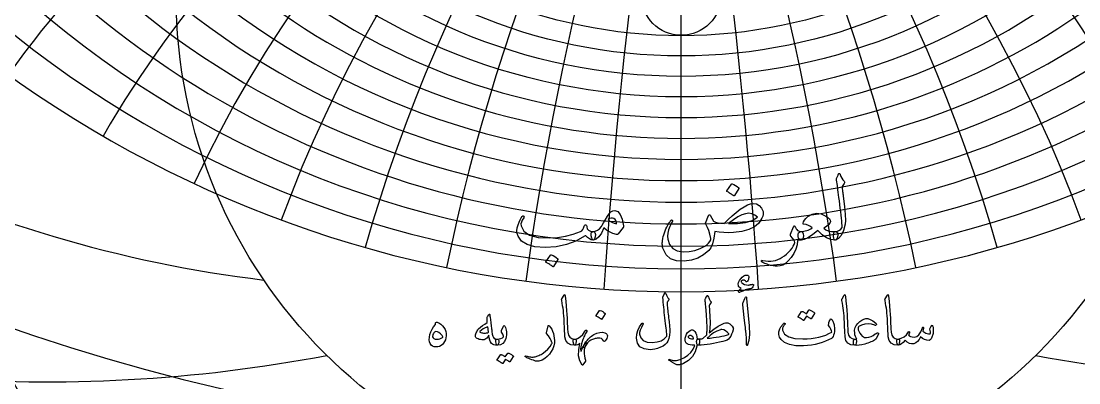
# Model space of a CAD drawing. Header units: millimetres. Extents: x -80 to 80, y -80 to 82.
# Drawn here: x -44.3 to 26.7, y -26 to -1.7 of the extents above; entities that cross this region are included whole.
import ezdxf

# ---------------------------------------------------------------- set-up
doc = ezdxf.new("R2010")
doc.units = ezdxf.units.MM
for name, color, linetype in [('CUT_INNER', 6, 'Continuous'), ('CUT_OUTER', 1, 'Continuous'), ('ENGRAVE', 7, 'Continuous'), ('ENGRAVE_FINE', 8, 'Continuous'), ('TEXT', 5, 'Continuous')]:
    doc.layers.add(name, color=color, linetype=linetype)

msp = doc.modelspace()

# ---------------------------------------------------------------- linework, layer by layer
at = {"layer": 'CUT_INNER'}
msp.add_circle((0, 0), 2.69, dxfattribs=at)
at = {"layer": 'CUT_OUTER'}
msp.add_arc((-0.0002, -0.0002), 80.3699, 149.413866, 87.803582, dxfattribs=at)
at = {"layer": 'ENGRAVE'}
msp.add_lwpolyline([(0, -79.2), (0, 79.2)], dxfattribs=at)
for centre, radius in [((0, 0), 79.2), ((0, 32.9537), 38.4027), ((0, 0), 51.8435), ((0, 0), 33.9362)]:
    msp.add_circle(centre, radius, dxfattribs=at)
for centre, radius, start, end in [((0, 41.5186), 53.9652, 158.578774, 21.421226), ((0, 57.578), 77.4789, 199.959035, 340.040965), ((-17.7334, 66.1818), 85.9201, 224.535726, 263.111304), ((-42.5308, 73.6655), 99.6154, 249.96829, 280.828753), ((42.5308, 73.6655), 99.6154, 259.171247, 290.03171)]:
    msp.add_arc(centre, radius, start, end, dxfattribs=at)
at = {"layer": 'ENGRAVE_FINE'}
for centre, radius in [((0, 34.3037), 41.129), ((0, 31.7418), 35.822), ((0, 30.6522), 33.3692)]:
    msp.add_circle(centre, radius, dxfattribs=at)
for centre, radius, start, end in [((0, 35.8104), 44.0216, 104.505507, 75.494493), ((-395.6416, -46.6801), 401.745, 3.846969, 18.080135), ((-395.6416, -46.6801), 401.745, 3.846969, 18.080135), ((395.6416, -46.6801), 401.745, 161.919865, 176.153031), ((395.6416, -46.6801), 401.745, 161.919865, 176.153031), ((-191.6703, -46.6801), 203.9713, 7.744385, 36.376389), ((-191.6703, -46.6801), 203.9713, 7.744385, 36.376389), ((191.6703, -46.6801), 203.9713, 143.623611, 172.255615), ((191.6703, -46.6801), 203.9713, 143.623611, 172.255615), ((0, 37.4961), 47.1047, 131.44749, 48.55251), ((-120.8318, -46.6801), 139.5246, 11.745134, 55.103196), ((-120.8318, -46.6801), 139.5246, 11.745134, 55.103196), ((120.8318, -46.6801), 139.5246, 124.896804, 168.254866), ((120.8318, -46.6801), 139.5246, 124.896804, 168.254866), ((0, 39.3879), 50.4076, 146.69677, 33.30323), ((-83.1395, -46.6801), 108.5308, 15.907198, 74.457561), ((-83.1395, -46.6801), 108.5308, 15.907198, 74.457561), ((83.1395, -46.6801), 108.5308, 105.542439, 164.092802), ((83.1395, -46.6801), 108.5308, 105.542439, 164.092802), ((0, 43.9286), 57.82, 168.649585, 11.350415), ((0, 46.6677), 62.0244, 177.547342, 2.452658), ((-58.5375, -46.6801), 91.0682, 20.296793, 94.565762), ((-58.5375, -46.6801), 91.0682, 20.296793, 94.565762), ((58.5375, -46.6801), 91.0682, 85.434238, 159.703207), ((58.5375, -46.6801), 91.0682, 85.434238, 159.703207), ((0, 49.7987), 66.6437, 185.608142, 354.391858), ((0, 53.4012), 71.76, 193.034463, 346.965537), ((-40.2773, -46.6801), 80.5545, 24.992282, 112.762358), ((-40.2773, -46.6801), 80.5545, 24.992282, 112.762358), ((40.2773, -46.6801), 80.5545, 67.237642, 155.007718), ((40.2773, -46.6801), 80.5545, 67.237642, 155.007718), ((-25.3914, -46.6801), 74.2395, 30.089288, 122.535602), ((-25.3914, -46.6801), 74.2395, 30.089288, 122.535602), ((25.3914, -46.6801), 74.2395, 57.464398, 149.910712), ((25.3914, -46.6801), 74.2395, 57.464398, 149.910712), ((-12.301, -46.6801), 70.8385, 35.707517, 130.834526), ((-12.301, -46.6801), 70.8385, 35.707517, 130.834526), ((12.301, -46.6801), 70.8385, 49.165474, 144.292483), ((12.301, -46.6801), 70.8385, 49.165474, 144.292483), ((0, 106.9863), 136.9181, 234.73332, 305.26668)]:
    msp.add_arc(centre, radius, start, end, dxfattribs=at)
at = {"layer": 'TEXT'}
for points in [[(10.4357, -12.3111), (10.4778, -12.2092), (10.5106, -12.1284), (10.534, -12.0687), (10.5481, -12.03), (10.559, -12.0055), (10.5731, -11.9879), (10.5902, -11.9774), (10.6105, -11.9738), (10.6336, -11.9777), (10.6527, -11.9895), (10.6679, -12.009), (10.6792, -12.0363), (10.7311, -12.1702), (10.7932, -12.2908), (10.8654, -12.3981), (10.9478, -12.4922), (10.9708, -12.5222), (10.9774, -12.5562), (10.9677, -12.5941), (10.9415, -12.6358), (10.8041, -12.8294), (10.8135, -12.9161), (10.8229, -13.0012), (10.8322, -13.0847), (10.8416, -13.1667), (10.851, -13.2471), (10.8603, -13.3259), (10.8697, -13.4032), (10.8791, -13.4789), (10.9653, -14.1799), (11.018, -14.728), (11.0372, -15.123), (11.0227, -15.365), (10.9048, -15.8041), (10.751, -16.1284), (10.5613, -16.338), (10.3357, -16.4329), (10.3295, -16.4329), (10.3233, -16.4329), (10.317, -16.4329), (10.3108, -16.4329), (10.2737, -16.3978), (10.2499, -16.3174), (10.2393, -16.1917), (10.2421, -16.0207), (10.2479, -15.9575), (10.2655, -15.9114), (10.2948, -15.8825), (10.3357, -15.8708), (10.4942, -15.8392), (10.6261, -15.7818), (10.7315, -15.6987), (10.8104, -15.5898), (10.8051, -15.459), (10.7955, -15.3103), (10.7817, -15.1437), (10.7635, -14.959), (10.7415, -14.7572), (10.7159, -14.539), (10.6868, -14.3045), (10.6542, -14.0535), (10.6242, -13.8068), (10.5965, -13.5851), (10.5711, -13.3884), (10.5481, -13.2166), (10.5282, -13.0699), (10.5122, -12.9481), (10.5001, -12.8513), (10.4919, -12.7795), (10.4294, -12.4235), (10.4275, -12.3884), (10.4279, -12.3579), (10.4306, -12.3322), (10.4357, -12.3111)], [(3.3661, -12.6795), (3.3739, -12.6717), (3.3849, -12.6671), (3.3989, -12.6655), (3.4161, -12.6671), (3.5375, -12.7162), (3.6519, -12.7763), (3.7592, -12.8474), (3.8595, -12.9294), (3.8693, -12.9418), (3.8736, -12.9543), (3.8724, -12.9668), (3.8658, -12.9793), (3.5722, -13.4539), (3.5613, -13.4653), (3.5473, -13.468), (3.5301, -13.4621), (3.5098, -13.4477), (3.4922, -13.4352), (3.4645, -13.4165), (3.4266, -13.3915), (3.3786, -13.3603), (3.3197, -13.3228), (3.249, -13.2791), (3.1667, -13.2291), (3.0726, -13.1729), (3.0601, -13.1635), (3.0539, -13.1542), (3.0539, -13.1448), (3.0601, -13.1354)], [(4.8275, -13.9785), (5.0453, -14.0105), (5.2303, -14.1128), (5.3825, -14.2853), (5.502, -14.5281), (5.5153, -14.621), (5.5051, -14.7248), (5.4715, -14.8396), (5.4146, -14.9653), (5.349, -15.0863), (5.2897, -15.187), (5.2366, -15.2674), (5.1897, -15.3275), (4.9165, -15.5523), (4.5465, -15.7272), (4.0797, -15.8521), (3.516, -15.927), (3.1768, -15.9434), (2.8525, -15.9364), (2.543, -15.906), (2.2483, -15.8521), (2.1788, -16.3099), (2.089, -16.678), (1.9789, -16.9563), (1.8486, -17.1448), (1.5066, -17.4356), (1.1179, -17.6523), (0.6823, -17.7947), (0.1998, -17.863), (-0.308, -17.8392), (-0.7135, -17.6928), (-1.0168, -17.4239), (-1.2178, -17.0324), (-1.235, -16.9717), (-1.249, -16.9083), (-1.26, -16.8421), (-1.2678, -16.7732), (-1.2717, -16.702), (-1.2709, -16.6288), (-1.2654, -16.5537), (-1.2553, -16.4766), (-1.2334, -16.3402), (-1.2053, -16.2057), (-1.171, -16.0732), (-1.1304, -15.9426), (-1.0839, -15.8144), (-1.032, -15.6889), (-0.9746, -15.5662), (-0.9118, -15.4462), (-0.8839, -15.3974), (-0.8564, -15.3509), (-0.8292, -15.3068), (-0.8025, -15.265), (-0.7765, -15.2256), (-0.7518, -15.1885), (-0.7281, -15.1538), (-0.7057, -15.1214), (-0.6897, -15.1031), (-0.6729, -15.0917), (-0.6554, -15.0874), (-0.637, -15.0902), (-0.6175, -15.0976), (-0.6027, -15.1074), (-0.5925, -15.1195), (-0.587, -15.1339), (-0.5855, -15.1503), (-0.587, -15.1682), (-0.5917, -15.1878), (-0.5995, -15.2088), (-0.6452, -15.2779), (-0.6885, -15.354), (-0.7295, -15.4372), (-0.7682, -15.5273), (-0.8493, -15.758), (-0.8993, -15.9754), (-0.918, -16.1796), (-0.9055, -16.3704), (-0.7888, -16.733), (-0.5761, -16.9965), (-0.2674, -17.1608), (0.1374, -17.226), (0.5285, -17.2077), (0.9087, -17.1339), (1.2779, -17.0047), (1.6362, -16.8201), (1.7444, -16.7432), (1.8376, -16.6499), (1.9161, -16.5402), (1.9797, -16.4142), (1.9871, -16.3966), (1.9906, -16.3751), (1.9903, -16.3497), (1.986, -16.3205), (1.9309, -16.041), (1.8595, -15.7959), (1.7717, -15.5851), (1.6675, -15.4087), (1.6468, -15.3763), (1.6347, -15.3478), (1.6312, -15.3232), (1.6362, -15.3025), (1.8298, -14.7904), (1.8575, -14.7518), (1.8845, -14.7358), (1.9106, -14.7424), (1.936, -14.7717), (2.1671, -15.1651), (2.2908, -15.2237), (2.4497, -15.2682), (2.6437, -15.2986), (2.8728, -15.315), (3.1448, -15.05), (3.4177, -14.8045), (3.6913, -14.5785), (3.9657, -14.372), (4.228, -14.1999), (4.459, -14.0769), (4.6589, -14.0031), (4.8275, -13.9785)], [(-10.6792, -14.8466), (-10.657, -14.8224), (-10.6339, -14.8123), (-10.6101, -14.8162), (-10.5855, -14.8341), (-10.5668, -14.8575), (-10.5606, -14.8841), (-10.5668, -14.9138), (-10.5855, -14.9465), (-10.6808, -15.0941), (-10.7417, -15.2307), (-10.7682, -15.3564), (-10.7604, -15.4711), (-10.5649, -15.8482), (-10.1843, -16.1113), (-9.6187, -16.2604), (-8.8681, -16.2955), (-8.3111, -16.2545), (-7.7768, -16.169), (-7.2651, -16.0391), (-6.776, -15.8646), (-6.6897, -15.8134), (-6.6183, -15.735), (-6.5617, -15.6292), (-6.5199, -15.4961), (-6.5059, -15.4583), (-6.4825, -15.4321), (-6.4497, -15.4177), (-6.4075, -15.4149), (-6.3775, -15.4278), (-6.356, -15.454), (-6.3431, -15.4934), (-6.3388, -15.5461), (-6.3096, -15.6764), (-6.228, -15.774), (-6.0941, -15.8388), (-5.9079, -15.8708), (-5.8408, -15.8857), (-5.7955, -15.9239), (-5.7721, -15.9856), (-5.7705, -16.0707), (-5.7932, -16.2291), (-5.8236, -16.3423), (-5.8619, -16.4102), (-5.9079, -16.4329), (-6.0449, -16.4149), (-6.1749, -16.3611), (-6.2979, -16.2713), (-6.4138, -16.1456), (-6.4235, -16.1405), (-6.4403, -16.144), (-6.4641, -16.1561), (-6.495, -16.1768), (-7.0773, -16.5047), (-7.7128, -16.7389), (-8.4013, -16.8794), (-9.1429, -16.9263), (-9.8283, -16.8794), (-10.3607, -16.7389), (-10.7401, -16.5047), (-10.9665, -16.1768), (-11.018, -15.9938), (-11.0352, -15.8068), (-11.018, -15.6159), (-10.9665, -15.4212), (-10.897, -15.2401), (-10.826, -15.0839), (-10.7534, -14.9528), (-10.6792, -14.8466)], [(-4.459, -14.4469), (-4.2635, -14.5164), (-4.1015, -14.7123), (-3.9731, -15.0348), (-3.8782, -15.4836), (-3.8747, -15.516), (-3.8767, -15.5445), (-3.8841, -15.5691), (-3.897, -15.5898), (-4.2405, -16.0207), (-4.2643, -16.0469), (-4.292, -16.0629), (-4.3236, -16.0687), (-4.3591, -16.0644), (-4.5925, -15.9848), (-4.8119, -15.8833), (-5.0172, -15.76), (-5.2085, -15.6148), (-5.3626, -15.9727), (-5.5317, -16.2284), (-5.7155, -16.3818), (-5.9142, -16.4329), (-5.9364, -16.4247), (-5.9594, -16.4001), (-5.9833, -16.3591), (-6.0078, -16.3017), (-6.0457, -16.1597), (-6.0594, -16.0457), (-6.0488, -15.9598), (-6.0141, -15.902), (-5.9938, -15.8884), (-5.9704, -15.8786), (-5.9438, -15.8728), (-5.9142, -15.8708), (-5.7721, -15.8466), (-5.6331, -15.7803), (-5.4973, -15.6718), (-5.3646, -15.5211), (-5.3064, -15.4337), (-5.2194, -15.29), (-5.1035, -15.0902), (-4.9587, -14.8341), (-4.8455, -14.6647), (-4.7245, -14.5437), (-4.5957, -14.4711), (-4.459, -14.4469)], [(5.1335, -14.9028), (4.9419, -14.7568), (4.7416, -14.6686), (4.5328, -14.6382), (4.3154, -14.6655), (4.0797, -14.7486), (3.8095, -14.8856), (3.5051, -15.0765), (3.1663, -15.3212), (3.7834, -15.3232), (4.317, -15.2541), (4.767, -15.114), (5.1335, -14.9028)], [(10.3357, -15.8708), (10.4271, -15.8845), (10.4887, -15.9255), (10.5208, -15.9938), (10.5231, -16.0894), (10.4927, -16.2373), (10.4513, -16.3439), (10.399, -16.4091), (10.3357, -16.4329), (10.0481, -16.4067), (9.7596, -16.2908), (9.4704, -16.0851), (9.1804, -15.7896), (8.8147, -16.0734), (8.5043, -16.2752), (8.2495, -16.395), (8.05, -16.4329), (7.984, -16.4181), (7.9298, -16.3736), (7.8872, -16.2994), (7.8564, -16.1956), (7.8474, -16.0582), (7.8767, -15.9583), (7.9442, -15.8958), (8.05, -15.8708), (8.1462, -15.8615), (8.2413, -15.8458), (8.3351, -15.824), (8.4278, -15.7959), (8.5194, -15.7611), (8.6097, -15.7194), (8.6989, -15.6706), (8.7869, -15.6148), (8.6788, -15.5266), (8.5481, -15.4555), (8.3947, -15.4017), (8.2186, -15.365), (8.2026, -15.3583), (8.1921, -15.3447), (8.187, -15.324), (8.1874, -15.2963), (8.2171, -15.2006), (8.2811, -15.0949), (8.3794, -14.9789), (8.5122, -14.8529), (8.7889, -14.687), (9.082, -14.6265), (9.3916, -14.6714), (9.7175, -14.8216), (9.8556, -14.9177), (9.9517, -15.0121), (10.0055, -15.105), (10.0172, -15.1963), (9.9829, -15.2947), (9.8986, -15.4024), (9.7643, -15.5195), (9.5801, -15.646), (9.7116, -15.7444), (9.8814, -15.8146), (10.0894, -15.8568), (10.3357, -15.8708)], [(-4.9087, -15.059), (-4.7916, -15.1565), (-4.6589, -15.2369), (-4.5106, -15.3002), (-4.3466, -15.3462), (-4.3556, -15.2233), (-4.3888, -15.123), (-4.4462, -15.0453), (-4.5277, -14.9903), (-4.6218, -14.9618), (-4.7167, -14.9637), (-4.8123, -14.9961), (-4.9087, -15.059)], [(7.3443, -16.0457), (7.5379, -15.5461), (7.5594, -15.5063), (7.5801, -15.4867), (7.6, -15.4875), (7.6191, -15.5086), (7.6714, -15.596), (7.7221, -15.671), (7.7713, -15.7334), (7.8189, -15.7834), (7.8712, -15.8216), (7.9282, -15.849), (7.9899, -15.8654), (8.0563, -15.8708), (8.1218, -15.888), (8.1687, -15.9395), (8.1968, -16.0254), (8.2061, -16.1456), (8.1968, -16.2666), (8.1687, -16.3548), (8.1218, -16.4102), (8.0563, -16.4329), (8.0059, -16.4352), (7.9548, -16.436), (7.9029, -16.4352), (7.8502, -16.4329), (7.8412, -16.4352), (7.833, -16.4423), (7.8256, -16.454), (7.8189, -16.4704), (7.7854, -16.7658), (7.7034, -17.0527), (7.573, -17.331), (7.3943, -17.6007), (7.1948, -17.8353), (7.0024, -18.0082), (6.817, -18.1195), (6.6386, -18.169), (6.4708, -18.1819), (6.317, -18.1831), (6.1772, -18.1726), (6.0516, -18.1503), (5.9901, -18.1331), (5.9243, -18.1128), (5.8543, -18.0894), (5.7799, -18.0629), (5.7016, -18.0324), (5.6199, -17.9973), (5.5346, -17.9575), (5.4458, -17.913), (5.4235, -17.9028), (5.4067, -17.8911), (5.3954, -17.8779), (5.3896, -17.863), (5.3857, -17.8431), (5.3865, -17.8271), (5.3919, -17.815), (5.4021, -17.8068), (5.4153, -17.7994), (5.4302, -17.7959), (5.4466, -17.7963), (5.4645, -17.8006), (5.6612, -17.8404), (5.8455, -17.8599), (6.0172, -17.8591), (6.1765, -17.838), (6.334, -17.7965), (6.4879, -17.7405), (6.6384, -17.67), (6.7854, -17.5851), (6.9292, -17.4862), (7.0703, -17.3736), (7.2087, -17.2473), (7.3443, -17.1074), (7.4462, -16.9797), (7.527, -16.8529), (7.5867, -16.7268), (7.6253, -16.6015), (7.614, -16.5141), (7.5676, -16.4142), (7.486, -16.3017), (7.3693, -16.1768), (7.349, -16.1499), (7.3381, -16.1191), (7.3365, -16.0843), (7.3443, -16.0457)], [(-8.7869, -17.4384), (-8.7791, -17.4306), (-8.7682, -17.4259), (-8.7542, -17.4243), (-8.737, -17.4259), (-8.6156, -17.475), (-8.5012, -17.5352), (-8.3939, -17.6062), (-8.2936, -17.6882), (-8.2838, -17.7007), (-8.2795, -17.7131), (-8.2807, -17.7256), (-8.2873, -17.7381), (-8.5809, -18.2128), (-8.5918, -18.2241), (-8.6058, -18.2268), (-8.623, -18.221), (-8.6433, -18.2065), (-8.6609, -18.194), (-8.6886, -18.1753), (-8.7264, -18.1503), (-8.7745, -18.1191), (-8.8334, -18.0816), (-8.904, -18.0379), (-8.9864, -17.9879), (-9.0805, -17.9317), (-9.093, -17.9224), (-9.0992, -17.913), (-9.0992, -17.9036), (-9.093, -17.8943)], [(4.6932, -19.696), (4.6322, -19.7074), (4.5756, -19.7182), (4.5233, -19.7285), (4.4754, -19.7381), (4.4323, -19.7475), (4.3941, -19.7569), (4.3608, -19.7662), (4.3326, -19.7756), (4.3039, -19.7863), (4.2693, -19.7996), (4.2289, -19.8156), (4.1827, -19.8342), (4.1306, -19.8557), (4.0726, -19.8804), (4.0088, -19.9084), (3.9391, -19.9395), (3.9107, -19.9489), (3.8864, -19.9489), (3.8662, -19.9395), (3.8501, -19.9208), (3.8405, -19.8748), (3.8677, -19.8213), (3.9318, -19.7601), (4.0328, -19.6913), (3.9555, -19.6474), (3.897, -19.6), (3.8572, -19.549), (3.8361, -19.4946), (3.832, -19.3918), (3.8572, -19.2803), (3.9116, -19.16), (3.9953, -19.0309), (4.0952, -18.9152), (4.1979, -18.8353), (4.3036, -18.7911), (4.4122, -18.7826), (4.4728, -18.7979), (4.5141, -18.8295), (4.536, -18.8775), (4.5387, -18.9419), (4.5281, -19.0116), (4.5106, -19.0754), (4.486, -19.1333), (4.4544, -19.1854), (4.4227, -19.222), (4.3935, -19.2381), (4.3665, -19.2337), (4.3419, -19.2089), (4.3138, -19.1717), (4.2811, -19.1445), (4.2436, -19.1272), (4.2014, -19.1199), (4.1572, -19.1199), (4.1183, -19.1292), (4.0846, -19.148), (4.0562, -19.1761), (4.0354, -19.21), (4.0293, -19.2416), (4.0378, -19.2709), (4.0609, -19.2979), (4.1476, -19.362), (4.253, -19.4091), (4.3771, -19.4392), (4.5199, -19.4524), (4.5324, -19.452), (4.5463, -19.4507), (4.5617, -19.4485), (4.5785, -19.4454), (4.5968, -19.4417), (4.6165, -19.4378), (4.6378, -19.4335), (4.6605, -19.429), (4.685, -19.4245), (4.7073, -19.4202), (4.7272, -19.4163), (4.7448, -19.4126), (4.7603, -19.4095), (4.774, -19.4073), (4.786, -19.406), (4.7963, -19.4056), (4.8156, -19.4076), (4.8314, -19.4138), (4.8437, -19.424), (4.8525, -19.4384), (4.8581, -19.4521), (4.8607, -19.4653), (4.8604, -19.4779), (4.8572, -19.4899), (4.8118, -19.5748), (4.7694, -19.6374), (4.7298, -19.6778), (4.6932, -19.696)], [(-7.8689, -20.1269), (-7.8598, -20.1128), (-7.8513, -20.1035), (-7.8434, -20.0988), (-7.8361, -20.0988), (-7.825, -20.1049), (-7.815, -20.1234), (-7.8063, -20.1541), (-7.7986, -20.1972), (-7.76, -20.547), (-7.7284, -20.8705), (-7.7038, -21.1676), (-7.6862, -21.4384), (-7.675, -21.6699), (-7.6646, -21.8775), (-7.6551, -22.061), (-7.6464, -22.2206), (-7.639, -22.3561), (-7.633, -22.4677), (-7.6284, -22.5552), (-7.6253, -22.6187), (-7.5838, -22.809), (-7.4919, -22.9489), (-7.3496, -23.0385), (-7.157, -23.0777), (-7.1034, -23.0918), (-7.0691, -23.1246), (-7.0542, -23.1761), (-7.0586, -23.2464), (-7.0805, -23.357), (-7.1043, -23.4361), (-7.1297, -23.4835), (-7.157, -23.4993), (-7.428, -23.4636), (-7.6277, -23.3564), (-7.7559, -23.1779), (-7.8127, -22.9279), (-7.8216, -22.8083), (-7.8297, -22.6884), (-7.8368, -22.5682), (-7.8431, -22.4478), (-7.8489, -22.327), (-7.8543, -22.206), (-7.8594, -22.0846), (-7.8642, -21.963), (-7.873, -21.731), (-7.8853, -21.5221), (-7.9011, -21.3364), (-7.9204, -21.1737), (-7.9433, -21.0176), (-7.9696, -20.8511), (-7.9995, -20.6745), (-8.0328, -20.4876), (-8.0372, -20.4539), (-8.0364, -20.4232), (-8.0302, -20.3953), (-8.0188, -20.3705)], [(-1.1335, -20.0145), (-1.1253, -20.0001), (-1.1148, -19.9899), (-1.1019, -19.9837), (-1.0867, -19.9817), (-1.0714, -19.9843), (-1.0586, -19.9922), (-1.048, -20.0054), (-1.0398, -20.0239), (-0.9962, -20.1313), (-0.9497, -20.2241), (-0.9002, -20.3023), (-0.8478, -20.3658), (-0.8323, -20.3886), (-0.8279, -20.415), (-0.8346, -20.4448), (-0.8525, -20.4782), (-0.8639, -20.4943), (-0.8747, -20.5098), (-0.885, -20.5247), (-0.8946, -20.5391), (-0.9037, -20.5525), (-0.9122, -20.5648), (-0.9201, -20.576), (-0.9274, -20.5859), (-0.9397, -20.6041), (-0.9485, -20.6257), (-0.9538, -20.6509), (-0.9555, -20.6796), (-0.9499, -20.7605), (-0.9426, -20.8488), (-0.9336, -20.9444), (-0.9227, -21.0473), (-0.9104, -21.1575), (-0.897, -21.275), (-0.8823, -21.3999), (-0.8665, -21.5321), (-0.8488, -21.6639), (-0.8331, -21.7879), (-0.8195, -21.904), (-0.808, -22.0122), (-0.7982, -22.1127), (-0.7898, -22.206), (-0.7829, -22.2919), (-0.7775, -22.3705), (-0.7714, -22.6032), (-0.7904, -22.8236), (-0.8346, -23.0318), (-0.904, -23.2276), (-0.9716, -23.3427), (-1.0761, -23.4489), (-1.2175, -23.5464), (-1.3958, -23.6351), (-1.589, -23.7086), (-1.7705, -23.7604), (-1.9403, -23.7906), (-2.0984, -23.7991), (-2.4942, -23.7446), (-2.7775, -23.5953), (-2.9485, -23.3512), (-3.007, -23.0122), (-2.9866, -22.7595), (-2.9204, -22.5122), (-2.8086, -22.2701), (-2.6511, -22.0332), (-2.6391, -22.0195), (-2.6265, -22.011), (-2.6133, -22.0078), (-2.5995, -22.0098), (-2.5849, -22.0154), (-2.5738, -22.0227), (-2.5662, -22.0318), (-2.5621, -22.0426), (-2.5592, -22.0587), (-2.5597, -22.0742), (-2.5638, -22.0891), (-2.5714, -22.1035), (-2.6789, -22.3128), (-2.7529, -22.4911), (-2.7936, -22.6383), (-2.801, -22.7546), (-2.7228, -23.0048), (-2.5539, -23.1796), (-2.2942, -23.2789), (-1.9438, -23.3026), (-1.6279, -23.2683), (-1.3595, -23.189), (-1.1385, -23.0646), (-0.9649, -22.8951), (-0.9685, -22.8132), (-0.9748, -22.7177), (-0.9838, -22.6083), (-0.9953, -22.4852), (-1.0098, -22.3481), (-1.0275, -22.1966), (-1.0485, -22.0307), (-1.0726, -21.8506), (-1.0954, -21.6647), (-1.1171, -21.4817), (-1.1376, -21.3017), (-1.1569, -21.1246), (-1.1748, -20.9504), (-1.1909, -20.7791), (-1.2052, -20.6108), (-1.2178, -20.4454), (-1.2365, -20.2862), (-1.2357, -20.268), (-1.233, -20.251), (-1.2286, -20.2352), (-1.2225, -20.2206)], [(1.7237, -20.1831), (1.7348, -20.1711), (1.7447, -20.1632), (1.7535, -20.1594), (1.7611, -20.1597), (1.7702, -20.1638), (1.7787, -20.1714), (1.7866, -20.1825), (1.7939, -20.1972), (1.8236, -20.2604), (1.8519, -20.3189), (1.8787, -20.3728), (1.904, -20.422), (1.9281, -20.4659), (1.9514, -20.504), (1.9738, -20.5362), (1.9953, -20.5625), (2.0111, -20.5842), (2.0164, -20.607), (2.0111, -20.631), (1.9953, -20.6562), (1.9017, -20.7733), (1.8896, -20.7935), (1.8817, -20.8166), (1.8779, -20.8427), (1.8782, -20.8716), (1.8935, -21.0927), (1.9063, -21.2873), (1.9169, -21.4557), (1.9251, -21.5976), (1.9312, -21.7136), (1.9356, -21.8037), (1.9382, -21.8681), (1.9391, -21.9068), (1.9381, -22.0209), (1.935, -22.1293), (1.9299, -22.2317), (1.9227, -22.3283), (1.9138, -22.4191), (1.9034, -22.504), (1.8916, -22.583), (1.8782, -22.6562), (2.1964, -22.4126), (2.4719, -22.2253), (2.7046, -22.0941), (2.8946, -22.0192), (2.9792, -21.9993), (3.0551, -21.9911), (3.1221, -21.9946), (3.1803, -22.0098), (3.2626, -22.0526), (3.3408, -22.1199), (3.4148, -22.2118), (3.4848, -22.3283), (3.4956, -22.3561), (3.5, -22.388), (3.498, -22.424), (3.4895, -22.4642), (3.4429, -22.6082), (3.3876, -22.7452), (3.3235, -22.8752), (3.2506, -22.9981), (3.1798, -23.0772), (3.0796, -23.1457), (2.9503, -23.2036), (2.7916, -23.251), (2.5792, -23.298), (2.3683, -23.3406), (2.1588, -23.3788), (1.9508, -23.4126), (1.7446, -23.4418), (1.5404, -23.4659), (1.3383, -23.4851), (1.1382, -23.4993), (1.1156, -23.4928), (1.0949, -23.4735), (1.0758, -23.4413), (1.0586, -23.3962), (1.0433, -23.3409), (1.0351, -23.2873), (1.034, -23.2355), (1.0398, -23.1855), (1.053, -23.1418), (1.0738, -23.1094), (1.1022, -23.088), (1.1382, -23.0777), (1.186, -23.0751), (1.2313, -23.0719), (1.2739, -23.0681), (1.3138, -23.0637), (1.3512, -23.0593), (1.3858, -23.0555), (1.4179, -23.0523), (1.4473, -23.0496), (1.7096, -22.7967), (1.712, -22.7857), (1.7143, -22.7715), (1.7166, -22.7541), (1.719, -22.7335), (1.7213, -22.7096), (1.7237, -22.6825), (1.726, -22.6522), (1.7283, -22.6187), (1.7304, -22.5823), (1.7319, -22.5432), (1.7327, -22.5015), (1.733, -22.4571), (1.733, -22.4104), (1.733, -22.3617), (1.733, -22.3109), (1.733, -22.2581), (1.7324, -22.1983), (1.7307, -22.1269), (1.7278, -22.0438), (1.7237, -21.9489), (1.7184, -21.843), (1.712, -21.7264), (1.7043, -21.5994), (1.6956, -21.4618), (1.6754, -21.1565), (1.6569, -20.915), (1.6402, -20.7373), (1.6253, -20.6234), (1.6133, -20.5502), (1.6054, -20.4946), (1.6016, -20.4565), (1.6019, -20.436), (1.6161, -20.3974), (1.6306, -20.3611), (1.6454, -20.3271), (1.6604, -20.2955), (1.6758, -20.2657), (1.6915, -20.237), (1.7074, -20.2095), (1.7237, -20.1831)], [(4.267, -20.3611), (4.3118, -20.2744), (4.3478, -20.244), (4.375, -20.2698), (4.3935, -20.3517), (4.5012, -21.4993), (4.5653, -22.2036), (4.5797, -22.7663), (4.5442, -23.1872), (4.459, -23.4665), (4.4435, -23.4893), (4.4298, -23.5016), (4.4178, -23.5034), (4.4075, -23.4946), (4.3993, -23.4808), (4.3935, -23.463), (4.39, -23.441), (4.3888, -23.415), (4.3888, -23.2121), (4.3794, -22.9969), (4.3607, -22.7695), (4.3326, -22.5297), (4.3264, -22.4671), (4.308, -22.2979), (4.2773, -22.0221), (4.2342, -21.6398), (4.1312, -20.792), (4.1288, -20.7469), (4.1312, -20.7054), (4.1382, -20.6673), (4.1499, -20.6328)], [(10.9556, -20.1269), (10.9646, -20.1128), (10.9731, -20.1035), (10.981, -20.0988), (10.9884, -20.0988), (10.9995, -20.1049), (11.0094, -20.1234), (11.0182, -20.1541), (11.0258, -20.1972), (11.0645, -20.547), (11.0961, -20.8705), (11.1207, -21.1676), (11.1382, -21.4384), (11.1495, -21.6699), (11.1599, -21.8775), (11.1694, -22.061), (11.1781, -22.2206), (11.1855, -22.3561), (11.1915, -22.4677), (11.1961, -22.5552), (11.1991, -22.6187), (11.2407, -22.809), (11.3326, -22.9489), (11.4749, -23.0385), (11.6675, -23.0777), (11.7211, -23.0918), (11.7553, -23.1246), (11.7703, -23.1761), (11.7659, -23.2464), (11.7439, -23.357), (11.7202, -23.4361), (11.6947, -23.4835), (11.6675, -23.4993), (11.3964, -23.4636), (11.1968, -23.3564), (11.0686, -23.1779), (11.0118, -22.9279), (11.0029, -22.8083), (10.9948, -22.6884), (10.9876, -22.5682), (10.9813, -22.4478), (10.9756, -22.327), (10.9702, -22.206), (10.9651, -22.0846), (10.9603, -21.963), (10.9515, -21.731), (10.9392, -21.5221), (10.9234, -21.3364), (10.9041, -21.1737), (10.8812, -21.0176), (10.8549, -20.8511), (10.825, -20.6745), (10.7916, -20.4876), (10.7872, -20.4539), (10.7881, -20.4232), (10.7943, -20.3953), (10.8057, -20.3705)], [(13.8549, -20.1269), (13.864, -20.1128), (13.8725, -20.1035), (13.8804, -20.0988), (13.8877, -20.0988), (13.8988, -20.1049), (13.9088, -20.1234), (13.9175, -20.1541), (13.9251, -20.1972), (13.9638, -20.547), (13.9954, -20.8705), (14.02, -21.1676), (14.0376, -21.4384), (14.0488, -21.6699), (14.0592, -21.8775), (14.0687, -22.061), (14.0774, -22.2206), (14.0848, -22.3561), (14.0908, -22.4677), (14.0954, -22.5552), (14.0985, -22.6187), (14.14, -22.809), (14.2319, -22.9489), (14.3742, -23.0385), (14.5668, -23.0777), (14.6204, -23.0918), (14.6547, -23.1246), (14.6696, -23.1761), (14.6652, -23.2464), (14.6432, -23.357), (14.6195, -23.4361), (14.5941, -23.4835), (14.5668, -23.4993), (14.2958, -23.4636), (14.0961, -23.3564), (13.9679, -23.1779), (13.9111, -22.9279), (13.9022, -22.8083), (13.8941, -22.6884), (13.8869, -22.5682), (13.8807, -22.4478), (13.8749, -22.327), (13.8695, -22.206), (13.8644, -22.0846), (13.8596, -21.963), (13.8508, -21.731), (13.8385, -21.5221), (13.8227, -21.3364), (13.8034, -21.1737), (13.7805, -21.0176), (13.7542, -20.8511), (13.7243, -20.6745), (13.691, -20.4876), (13.6866, -20.4539), (13.6874, -20.4232), (13.6936, -20.3953), (13.705, -20.3705)], [(-5.4848, -21.1667), (-5.479, -21.1609), (-5.4708, -21.1574), (-5.4602, -21.1562), (-5.4473, -21.1574), (-5.3563, -21.1942), (-5.2705, -21.2393), (-5.19, -21.2926), (-5.1148, -21.3541), (-5.1075, -21.3634), (-5.1042, -21.3728), (-5.1051, -21.3822), (-5.1101, -21.3915), (-5.3302, -21.7475), (-5.3384, -21.756), (-5.349, -21.7581), (-5.3619, -21.7537), (-5.3771, -21.7428), (-5.3903, -21.7335), (-5.411, -21.7194), (-5.4394, -21.7007), (-5.4754, -21.6773), (-5.5196, -21.6492), (-5.5726, -21.6164), (-5.6344, -21.5789), (-5.705, -21.5367), (-5.7143, -21.5297), (-5.719, -21.5227), (-5.719, -21.5157), (-5.7143, -21.5086)], [(8.5762, -21.1339), (8.582, -21.1281), (8.5902, -21.1246), (8.6008, -21.1234), (8.6136, -21.1246), (8.6597, -21.1418), (8.7044, -21.1609), (8.7476, -21.1816), (8.7893, -21.2042), (8.8298, -21.2288), (8.8695, -21.2557), (8.9083, -21.285), (8.9462, -21.3166), (8.9535, -21.3263), (8.9567, -21.3365), (8.9559, -21.3473), (8.9509, -21.3588), (8.7261, -21.7147), (8.7199, -21.7194), (8.7108, -21.7194), (8.6988, -21.7147), (8.6839, -21.7054), (8.6737, -21.6967), (8.657, -21.6849), (8.6338, -21.6698), (8.6043, -21.6515), (8.568, -21.6297), (8.5246, -21.6041), (8.4743, -21.5747), (8.4169, -21.5414), (8.2389, -21.8178), (8.2307, -21.8263), (8.2202, -21.8283), (8.2073, -21.8239), (8.1921, -21.8131), (8.1789, -21.8037), (8.1581, -21.7897), (8.1297, -21.7709), (8.0937, -21.7475), (8.0495, -21.7194), (7.9965, -21.6866), (7.9348, -21.6492), (7.8642, -21.607), (7.8569, -21.6), (7.8537, -21.593), (7.8546, -21.5859), (7.8595, -21.5789), (8.089, -21.237), (8.0949, -21.2311), (8.1031, -21.2276), (8.1136, -21.2264), (8.1265, -21.2276), (8.1657, -21.2403), (8.2038, -21.2551), (8.2407, -21.272), (8.2764, -21.2908), (8.3109, -21.3115), (8.3443, -21.3336), (8.3765, -21.3571), (8.4075, -21.3822)], [(-16.4872, -21.9723), (-16.4471, -21.9539), (-16.4017, -21.9501), (-16.3511, -21.9609), (-16.2952, -21.9864), (-16.1561, -22.0795), (-16.0387, -22.1855), (-15.943, -22.3043), (-15.869, -22.436), (-15.8177, -22.5733), (-15.7905, -22.7136), (-15.7873, -22.8567), (-15.8081, -23.0028), (-15.8458, -23.136), (-15.8982, -23.2546), (-15.9653, -23.3585), (-16.0469, -23.4478), (-16.1392, -23.5195), (-16.2378, -23.5707), (-16.3429, -23.6015), (-16.4544, -23.6117), (-16.6002, -23.6012), (-16.7191, -23.5602), (-16.811, -23.4887), (-16.876, -23.3869), (-16.9149, -23.263), (-16.9287, -23.1211), (-16.9173, -22.9609), (-16.8807, -22.7827), (-16.8212, -22.5976), (-16.7413, -22.422), (-16.6409, -22.2557), (-16.52, -22.0988), (-16.5159, -22.0915), (-16.513, -22.0789), (-16.5112, -22.061), (-16.5106, -22.0379), (-16.5092, -22.0127), (-16.5048, -21.9934), (-16.4975, -21.98), (-16.4872, -21.9723)], [(-12.9322, -21.4431), (-12.9047, -21.4138), (-12.883, -21.4103), (-12.8672, -21.4325), (-12.8572, -21.4805), (-12.854, -21.5095), (-12.849, -21.5496), (-12.8423, -21.6009), (-12.8338, -21.6632), (-12.8239, -21.7373), (-12.8127, -21.8236), (-12.8004, -21.9223), (-12.787, -22.0332), (-12.7736, -22.1423), (-12.7618, -22.2399), (-12.7514, -22.3261), (-12.7425, -22.4009), (-12.735, -22.464), (-12.729, -22.5151), (-12.7245, -22.5542), (-12.7214, -22.5812), (-12.6974, -22.7519), (-12.6628, -22.8845), (-12.6178, -22.9791), (-12.5621, -23.0356), (-12.5229, -23.0575), (-12.4755, -23.0719), (-12.4199, -23.0786), (-12.3561, -23.0777), (-12.3183, -23.0839), (-12.2893, -23.1023), (-12.2691, -23.1331), (-12.2577, -23.1761), (-12.2536, -23.2279), (-12.2553, -23.2803), (-12.263, -23.3333), (-12.2764, -23.3869), (-12.2937, -23.4325), (-12.3127, -23.4665), (-12.3335, -23.4887), (-12.3561, -23.4993), (-12.4787, -23.4981), (-12.5844, -23.4759), (-12.6731, -23.4325), (-12.7448, -23.3681), (-12.8051, -23.2736), (-12.8549, -23.1492), (-12.8941, -22.9949), (-12.9228, -22.8108), (-12.989, -22.9229), (-13.0563, -23.011), (-13.1248, -23.0751), (-13.1945, -23.1152), (-13.251, -23.1296), (-13.3174, -23.1351), (-13.3938, -23.1319), (-13.4802, -23.1199), (-13.5712, -23.0994), (-13.6476, -23.0754), (-13.7094, -23.0479), (-13.7565, -23.0168), (-13.7946, -22.9785), (-13.8198, -22.9384), (-13.8321, -22.8965), (-13.8315, -22.8529), (-13.8206, -22.7985), (-13.8022, -22.7382), (-13.7761, -22.672), (-13.7425, -22.6), (-13.705, -22.5277), (-13.6722, -22.47), (-13.6441, -22.427), (-13.6207, -22.3986), (-13.4907, -22.2827), (-13.349, -22.1738), (-13.1956, -22.0719), (-13.0305, -21.977), (-13.0367, -21.8872), (-13.0411, -21.8096), (-13.0437, -21.7443), (-13.0446, -21.6913), (-13.0419, -21.6468), (-13.034, -21.607), (-13.0209, -21.5719), (-13.0024, -21.5414)], [(10.1031, -21.7569), (10.1346, -21.7964), (10.1634, -21.84), (10.1896, -21.8877), (10.2132, -21.9396), (10.2341, -21.9952), (10.2524, -22.0543), (10.2681, -22.117), (10.2811, -22.1831), (10.2981, -22.316), (10.3022, -22.4478), (10.2934, -22.5783), (10.2717, -22.7077), (10.2389, -22.8231), (10.1968, -22.9161), (10.1453, -22.987), (10.0844, -23.0356), (9.8912, -23.1378), (9.6862, -23.2288), (9.4696, -23.3087), (9.2413, -23.3775), (9.0012, -23.4346), (8.7495, -23.4794), (8.486, -23.5119), (8.2108, -23.5321), (7.695, -23.5268), (7.2717, -23.4548), (6.9409, -23.316), (6.7026, -23.1105), (6.6048, -22.9498), (6.5598, -22.7768), (6.5674, -22.5915), (6.6277, -22.3939), (6.648, -22.3513), (6.6716, -22.3078), (6.6984, -22.2635), (6.7284, -22.2182), (6.7616, -22.1721), (6.7981, -22.1252), (6.8377, -22.0773), (6.8806, -22.0286), (6.895, -22.0148), (6.9099, -22.0063), (6.9254, -22.0031), (6.9415, -22.0051), (6.9523, -22.0092), (6.9614, -22.0168), (6.9687, -22.028), (6.9743, -22.0426), (6.9769, -22.0564), (6.9755, -22.0695), (6.9699, -22.0821), (6.9602, -22.0941), (6.9201, -22.1418), (6.8841, -22.1913), (6.8522, -22.2425), (6.8244, -22.2955), (6.8054, -22.3462), (6.7951, -22.3951), (6.7937, -22.4422), (6.801, -22.4876), (6.9474, -22.7525), (7.2225, -22.9384), (7.6265, -23.0452), (8.1593, -23.0731), (8.4522, -23.0618), (8.7313, -23.0373), (8.9967, -22.9997), (9.2483, -22.9489), (9.4864, -22.885), (9.7114, -22.8078), (9.9232, -22.7175), (10.1218, -22.614), (10.1025, -22.5174), (10.0586, -22.4103), (9.9901, -22.2926), (9.897, -22.1644), (9.8941, -22.1521), (9.8947, -22.1293), (9.8988, -22.0959), (9.9064, -22.052), (9.9084, -22.0476), (9.9099, -22.0438), (9.9108, -22.0406), (9.9111, -22.0379), (9.9263, -21.9782), (9.9485, -21.9115), (9.9778, -21.8377), (10.0141, -21.7569), (10.0302, -21.7323), (10.0504, -21.7241), (10.0747, -21.7323), (10.1031, -21.7569)], [(13.246, -22.7358), (13.1195, -23.0168), (13.1034, -23.0447), (13.0879, -23.0672), (13.073, -23.0845), (13.0586, -23.0965), (12.9857, -23.1464), (12.9076, -23.1931), (12.8241, -23.2366), (12.7354, -23.2768), (12.6418, -23.3144), (12.5434, -23.35), (12.4404, -23.3835), (12.3326, -23.415), (12.1312, -23.4642), (11.9532, -23.4946), (11.7987, -23.5063), (11.6675, -23.4993), (11.6175, -23.4765), (11.5844, -23.4314), (11.5683, -23.364), (11.5692, -23.2745), (11.5812, -23.1937), (11.5984, -23.1339), (11.621, -23.0953), (11.6488, -23.0777), (11.6535, -23.0777), (11.6582, -23.0777), (11.6628, -23.0777), (11.6675, -23.0777), (11.7024, -23.0813), (11.7366, -23.0824), (11.7703, -23.0813), (11.8034, -23.0777), (11.7466, -22.9937), (11.7027, -22.9009), (11.6716, -22.7993), (11.6535, -22.689), (11.6508, -22.4914), (11.6851, -22.3154), (11.7562, -22.1612), (11.8642, -22.0286), (12.0033, -21.9047), (12.1394, -21.8096), (12.2726, -21.7431), (12.4029, -21.7054), (12.5434, -21.7057), (12.7027, -21.7581), (12.8806, -21.8626), (13.0774, -22.0192), (13.0996, -22.0435), (13.1102, -22.0695), (13.109, -22.0973), (13.0961, -22.1269), (13.0777, -22.1497), (13.0551, -22.162), (13.0285, -22.1638), (12.9977, -22.155), (12.7773, -22.0912), (12.5563, -22.0684), (12.3347, -22.0865), (12.1125, -22.1456), (12.0244, -22.1828), (11.9568, -22.2241), (11.9096, -22.2695), (11.883, -22.319), (11.8765, -22.3816), (11.8947, -22.4618), (11.9374, -22.5596), (12.0048, -22.6749), (12.0867, -22.7914), (12.164, -22.8787), (12.2366, -22.9366), (12.3045, -22.9653), (12.4524, -22.98), (12.6008, -22.963), (12.7498, -22.9144), (12.8994, -22.8342), (13.0352, -22.7405), (13.1055, -22.696), (13.1617, -22.6702), (13.2038, -22.6632), (13.2319, -22.6749), (13.2434, -22.6893), (13.2495, -22.7042), (13.2504, -22.7197), (13.246, -22.7358)], [(-16.0423, -22.9794), (-16.0226, -22.9548), (-16.02, -22.9232), (-16.0344, -22.8845), (-16.0657, -22.8389), (-16.1743, -22.7206), (-16.28, -22.6375), (-16.3827, -22.5894), (-16.4825, -22.5766), (-16.53, -22.5851), (-16.5739, -22.6105), (-16.6143, -22.653), (-16.6512, -22.7124), (-16.6807, -22.7765), (-16.6992, -22.833), (-16.7065, -22.8819), (-16.7027, -22.9232), (-16.6699, -22.999), (-16.6137, -23.0531), (-16.5341, -23.0856), (-16.431, -23.0965), (-16.3171, -23.0892), (-16.2144, -23.0672), (-16.1228, -23.0306), (-16.0423, -22.9794)], [(-12.9977, -22.2627), (-13.1675, -22.321), (-13.3116, -22.3927), (-13.4298, -22.4779), (-13.5223, -22.5766), (-13.5285, -22.59), (-13.5282, -22.6023), (-13.5215, -22.6135), (-13.5083, -22.6234), (-13.4594, -22.6443), (-13.4064, -22.6603), (-13.3493, -22.6713), (-13.2881, -22.6773), (-13.2229, -22.6783), (-13.1535, -22.6743), (-13.08, -22.6654), (-13.0024, -22.6515), (-12.9904, -22.6477), (-12.9778, -22.641), (-12.9647, -22.6313), (-12.9509, -22.6187), (-12.9537, -22.5804), (-12.9573, -22.5403), (-12.9619, -22.4984), (-12.9673, -22.4548), (-12.9736, -22.4094), (-12.9808, -22.3623), (-12.9888, -22.3134), (-12.9977, -22.2627)], [(-12.075, -22.511), (-11.9439, -22.2206), (-11.9246, -22.1887), (-11.9041, -22.1773), (-11.8824, -22.1863), (-11.8596, -22.2159), (-11.8174, -22.3045), (-11.7846, -22.3968), (-11.7612, -22.493), (-11.7471, -22.593), (-11.7428, -22.6973), (-11.7483, -22.8067), (-11.7638, -22.921), (-11.7893, -23.0403), (-11.8669, -23.2411), (-11.9872, -23.3845), (-12.1503, -23.4706), (-12.3561, -23.4993), (-12.3798, -23.4844), (-12.4041, -23.4396), (-12.4289, -23.3649), (-12.4544, -23.2604), (-12.4617, -23.2045), (-12.4603, -23.1585), (-12.45, -23.1225), (-12.431, -23.0965), (-12.4158, -23.0865), (-12.3982, -23.0801), (-12.3783, -23.0772), (-12.3561, -23.0777), (-12.2264, -23.0736), (-12.1137, -23.0473), (-12.0179, -22.9987), (-11.9392, -22.9279), (-11.9357, -22.9223), (-11.9345, -22.915), (-11.9357, -22.9059), (-11.9392, -22.8951), (-11.9576, -22.8289), (-11.9849, -22.7616), (-12.0209, -22.6931), (-12.0657, -22.6234), (-12.0803, -22.5971), (-12.0867, -22.5695), (-12.085, -22.5409), (-12.075, -22.511)], [(-8.9462, -22.1925), (-8.9436, -22.184), (-8.9403, -22.1773), (-8.9365, -22.1723), (-8.9321, -22.1691), (-8.919, -22.1679), (-8.9029, -22.1738), (-8.8838, -22.1866), (-8.8619, -22.2065), (-8.7764, -22.3081), (-8.7026, -22.4255), (-8.6406, -22.5587), (-8.5902, -22.7077), (-8.551, -22.8681), (-8.527, -23.0262), (-8.5182, -23.182), (-8.5246, -23.3354), (-8.5662, -23.5373), (-8.6347, -23.7311), (-8.7302, -23.9167), (-8.8525, -24.0941), (-8.9989, -24.2549), (-9.1663, -24.3857), (-9.3549, -24.4867), (-9.5645, -24.5578), (-9.6207, -24.5698), (-9.6769, -24.5731), (-9.7331, -24.5675), (-9.7893, -24.5532), (-9.9188, -24.5079), (-10.0358, -24.4659), (-10.1401, -24.4271), (-10.2319, -24.3916), (-10.3108, -24.3592), (-10.3765, -24.3301), (-10.4291, -24.3042), (-10.4685, -24.2815), (-10.4766, -24.2745), (-10.4825, -24.2674), (-10.486, -24.2604), (-10.4872, -24.2534), (-10.4863, -24.2443), (-10.4837, -24.2358), (-10.4793, -24.2279), (-10.4731, -24.2206), (-10.4652, -24.215), (-10.4556, -24.2124), (-10.4442, -24.2127), (-10.431, -24.2159), (-10.3508, -24.2374), (-10.2741, -24.2551), (-10.2009, -24.2691), (-10.1312, -24.2792), (-10.0645, -24.2854), (-10.0001, -24.2879), (-9.938, -24.2866), (-9.8783, -24.2815), (-9.8187, -24.272), (-9.7571, -24.2575), (-9.6934, -24.238), (-9.6277, -24.2136), (-9.5599, -24.1839), (-9.4901, -24.1486), (-9.4182, -24.1078), (-9.3443, -24.0614), (-9.1368, -23.9121), (-8.9591, -23.7499), (-8.8112, -23.5748), (-8.6933, -23.3869), (-8.6857, -23.3717), (-8.6816, -23.3541), (-8.681, -23.3342), (-8.6839, -23.3119), (-8.7331, -23.1805), (-8.8104, -23.0344), (-8.9157, -22.8737), (-9.0492, -22.6983), (-9.0551, -22.6872), (-9.0586, -22.6773), (-9.0598, -22.6685), (-9.0586, -22.6609)], [(-6.4075, -23.4618), (-6.4591, -23.5725), (-6.4965, -23.689), (-6.5199, -23.8114), (-6.5293, -23.9396), (-6.5252, -24.0731), (-6.5082, -24.2112), (-6.4784, -24.3541), (-6.4356, -24.5016), (-6.4304, -24.5212), (-6.4286, -24.5379), (-6.4304, -24.5517), (-6.4356, -24.5625), (-6.6043, -24.8014), (-6.6198, -24.8187), (-6.6335, -24.8283), (-6.6455, -24.8304), (-6.6558, -24.8248), (-6.8162, -24.5499), (-6.8947, -24.2124), (-6.8911, -23.8122), (-6.8057, -23.3494), (-6.8873, -23.415), (-6.9731, -23.4618), (-7.063, -23.4899), (-7.157, -23.4993), (-7.1772, -23.4931), (-7.1956, -23.4747), (-7.2123, -23.444), (-7.2272, -23.4009), (-7.2357, -23.375), (-7.2424, -23.3488), (-7.2474, -23.3223), (-7.2506, -23.2955), (-7.253, -23.2688), (-7.2553, -23.2423), (-7.2577, -23.2161), (-7.26, -23.1902), (-7.2571, -23.1427), (-7.2389, -23.1082), (-7.2056, -23.0865), (-7.157, -23.0777), (-6.9658, -23.035), (-6.7858, -22.9302), (-6.6168, -22.7633), (-6.4591, -22.5344), (-6.4377, -22.5054), (-6.4157, -22.4887), (-6.3932, -22.4844), (-6.3701, -22.4923), (-6.3531, -22.5072), (-6.3443, -22.5239), (-6.3437, -22.5423), (-6.3513, -22.5625), (-6.3928, -22.6357), (-6.4327, -22.7101), (-6.4712, -22.7856), (-6.5082, -22.8623), (-6.5438, -22.9402), (-6.5779, -23.0192), (-6.6106, -23.0994), (-6.6417, -23.1808), (-6.7108, -23.4024), (-6.7495, -23.5941), (-6.7577, -23.756), (-6.7354, -23.888), (-6.7334, -23.8921), (-6.7319, -23.8951), (-6.731, -23.8968), (-6.7307, -23.8974), (-6.7304, -23.8968), (-6.7296, -23.8951), (-6.7281, -23.8921), (-6.726, -23.888), (-6.6975, -23.8209), (-6.6681, -23.7551), (-6.6378, -23.6909), (-6.6066, -23.6281), (-6.5743, -23.5665), (-6.5404, -23.5057), (-6.5052, -23.4459), (-6.4684, -23.3869), (-6.4418, -23.3459), (-6.4181, -23.3213), (-6.3973, -23.3131), (-6.3794, -23.3213), (-6.3707, -23.3389), (-6.3724, -23.3681), (-6.3847, -23.4091), (-6.4075, -23.4618)], [(-5.2272, -23.2089), (-5.2878, -23.114), (-5.3665, -23.0496), (-5.4634, -23.0157), (-5.5785, -23.0122), (-5.6438, -23.0205), (-5.7085, -23.0315), (-5.7726, -23.0451), (-5.8361, -23.0613), (-5.899, -23.0808), (-5.9614, -23.1041), (-6.0232, -23.1312), (-6.0843, -23.162), (-6.1892, -23.2323), (-6.2881, -23.3307), (-6.3812, -23.4571), (-6.4684, -23.6117), (-6.4933, -23.6465), (-6.5164, -23.6667), (-6.5378, -23.6723), (-6.5574, -23.6632), (-6.5738, -23.6451), (-6.5808, -23.6234), (-6.5785, -23.5982), (-6.5668, -23.5695), (-6.5489, -23.5318), (-6.5328, -23.4981), (-6.5185, -23.4685), (-6.5059, -23.4431), (-6.4948, -23.4214), (-6.4848, -23.4033), (-6.476, -23.3886), (-6.4684, -23.3775), (-6.3996, -23.2739), (-6.3291, -23.1784), (-6.2568, -23.0912), (-6.1827, -23.0122), (-6.1069, -22.941), (-6.0293, -22.8775), (-5.95, -22.8216), (-5.8689, -22.7733), (-5.6608, -22.6787), (-5.4672, -22.6293), (-5.2884, -22.6249), (-5.1242, -22.6656), (-5.0542, -22.701), (-5.0035, -22.7464), (-4.9722, -22.8017), (-4.9602, -22.867), (-4.9672, -22.956), (-4.993, -23.0403), (-5.0375, -23.1199), (-5.1007, -23.1948), (-5.142, -23.2273), (-5.1768, -23.2405), (-5.2052, -23.2344), (-5.2272, -23.2089)], [(1.0445, -23.5508), (0.9347, -23.9364), (0.7506, -24.2592), (0.4921, -24.5195), (0.1593, -24.7171), (0.1127, -24.7371), (0.0667, -24.7552), (0.0214, -24.7711), (-0.0234, -24.785), (-0.0673, -24.7966), (-0.1101, -24.8055), (-0.1516, -24.8118), (-0.192, -24.8155), (-0.2927, -24.8011), (-0.4262, -24.7487), (-0.5925, -24.6583), (-0.7916, -24.5297), (-0.8129, -24.5113), (-0.8255, -24.4934), (-0.8293, -24.4762), (-0.8244, -24.4595), (-0.8132, -24.4466), (-0.7986, -24.4407), (-0.7805, -24.4419), (-0.7588, -24.4501), (-0.5518, -24.5172), (-0.3197, -24.5169), (-0.0624, -24.4492), (0.2201, -24.3143), (0.4508, -24.1577), (0.6417, -23.9735), (0.7927, -23.7619), (0.904, -23.5227), (0.9031, -23.5142), (0.9005, -23.5075), (0.8961, -23.5025), (0.8899, -23.4993), (0.7286, -23.4899), (0.5913, -23.4712), (0.478, -23.4431), (0.3888, -23.4056), (0.3197, -23.3476), (0.2763, -23.2674), (0.2588, -23.165), (0.267, -23.0403), (0.2696, -23.0237), (0.2728, -23.0069), (0.2766, -22.9898), (0.281, -22.9724), (0.286, -22.9543), (0.2916, -22.9355), (0.2977, -22.9157), (0.3045, -22.8951), (0.3595, -22.7613), (0.4262, -22.6503), (0.5047, -22.5622), (0.5949, -22.4969), (0.6871, -22.4612), (0.7717, -22.4618), (0.8487, -22.4987), (0.918, -22.5719), (0.9786, -22.6738), (1.0246, -22.792), (1.0559, -22.9267), (1.0726, -23.0777), (1.0818, -23.0776), (1.0908, -23.0772), (1.0994, -23.0764), (1.1077, -23.0754), (1.1161, -23.0744), (1.1247, -23.0736), (1.1336, -23.0732), (1.1429, -23.0731), (1.1745, -23.0798), (1.1991, -23.1), (1.2166, -23.1337), (1.2272, -23.1808), (1.2316, -23.2326), (1.2307, -23.285), (1.2245, -23.338), (1.2131, -23.3916), (1.1982, -23.4387), (1.1815, -23.4724), (1.1631, -23.4926), (1.1429, -23.4993), (1.0539, -23.4993), (1.0533, -23.5078), (1.0515, -23.5192), (1.0486, -23.5335), (1.0445, -23.5508)], [(2.7307, -22.4407), (2.707, -22.4416), (2.6827, -22.4442), (2.6578, -22.4486), (2.6323, -22.4548), (2.4022, -22.5452), (2.1757, -22.6714), (1.9526, -22.8333), (1.733, -23.0309), (1.9523, -23.0104), (2.1604, -22.9864), (2.3575, -22.9589), (2.5433, -22.9279), (2.7181, -22.893), (2.8818, -22.8541), (3.0343, -22.8111), (3.1757, -22.7639), (3.1888, -22.7584), (3.1956, -22.751), (3.1959, -22.742), (3.1897, -22.7311), (3.089, -22.6076), (2.9789, -22.518), (2.8595, -22.4624), (2.7307, -22.4407)], [(16.8385, -22.1644), (16.8488, -22.1574), (16.8608, -22.1597), (16.8745, -22.1714), (16.89, -22.1925), (16.9067, -22.2282), (16.9193, -22.2791), (16.9278, -22.3453), (16.9322, -22.4267), (16.9337, -22.5192), (16.9287, -22.6094), (16.9173, -22.6972), (16.8994, -22.7827), (16.8473, -22.9489), (16.7893, -23.0684), (16.7255, -23.141), (16.6558, -23.1667), (16.491, -23.1571), (16.3385, -23.114), (16.1983, -23.0376), (16.0704, -22.9279), (15.9825, -23.1009), (15.8783, -23.2358), (15.7577, -23.3327), (15.6207, -23.3916), (15.477, -23.4044), (15.3315, -23.3681), (15.1842, -23.2827), (15.0352, -23.148), (14.9146, -23.3017), (14.7963, -23.4115), (14.6804, -23.4773), (14.5668, -23.4993), (14.544, -23.4864), (14.5223, -23.4478), (14.5018, -23.3834), (14.4825, -23.2932), (14.4755, -23.2042), (14.4872, -23.1386), (14.5177, -23.0965), (14.5668, -23.0777), (14.7829, -23.0289), (14.972, -22.9337), (15.1342, -22.7923), (15.2694, -22.6047), (15.2767, -22.5944), (15.2846, -22.5871), (15.2931, -22.5827), (15.3022, -22.5812), (15.3133, -22.5824), (15.3233, -22.5859), (15.3321, -22.5918), (15.3397, -22.6), (15.3441, -22.6252), (15.3338, -22.6679), (15.3089, -22.7282), (15.2694, -22.8061), (15.3212, -22.8661), (15.4017, -22.9103), (15.5109, -22.9387), (15.6488, -22.9513), (15.8207, -22.9153), (15.9708, -22.7979), (16.0993, -22.5991), (16.2062, -22.319), (16.2115, -22.3046), (16.2179, -22.2944), (16.2255, -22.2882), (16.2343, -22.2862), (16.2475, -22.2873), (16.2589, -22.2908), (16.2685, -22.2967), (16.2765, -22.3049), (16.2823, -22.3166), (16.2858, -22.3283), (16.287, -22.34), (16.2858, -22.3517), (16.239, -22.5485), (16.2937, -22.5971), (16.3596, -22.6398), (16.4366, -22.6767), (16.5247, -22.7077), (16.6105, -22.7279), (16.6758, -22.7323), (16.7205, -22.7209), (16.7448, -22.6937), (16.7527, -22.6521), (16.7484, -22.593), (16.7317, -22.5163), (16.7027, -22.422), (16.7077, -22.3954), (16.732, -22.3435), (16.7756, -22.2666), (16.8385, -22.1644)], [(0.8197, -23.0262), (0.7705, -22.9404), (0.7166, -22.8798), (0.6581, -22.8444), (0.5949, -22.8342), (0.5571, -22.8441), (0.5234, -22.8599), (0.4939, -22.8816), (0.4684, -22.9091), (0.4602, -22.9238), (0.459, -22.9396), (0.4649, -22.9565), (0.4778, -22.9747), (0.5261, -23.0171), (0.596, -23.0461), (0.6877, -23.0616), (0.8009, -23.0637), (0.8127, -23.0613), (0.8197, -23.0543), (0.822, -23.0426), (0.8197, -23.0262)], [(-11.6582, -24.0286), (-11.6523, -24.0227), (-11.6441, -24.0192), (-11.6336, -24.018), (-11.6207, -24.0192), (-11.5746, -24.0365), (-11.5299, -24.0555), (-11.4868, -24.0763), (-11.445, -24.0988), (-11.4045, -24.1234), (-11.3648, -24.1503), (-11.326, -24.1796), (-11.2881, -24.2112), (-11.2808, -24.2209), (-11.2776, -24.2311), (-11.2785, -24.242), (-11.2834, -24.2534), (-11.5083, -24.6094), (-11.5144, -24.614), (-11.5235, -24.614), (-11.5355, -24.6094), (-11.5504, -24.6), (-11.5607, -24.5914), (-11.5774, -24.5795), (-11.6005, -24.5644), (-11.6301, -24.5461), (-11.6664, -24.5243), (-11.7097, -24.4987), (-11.76, -24.4693), (-11.8174, -24.4361), (-11.9954, -24.7124), (-12.0036, -24.7209), (-12.0141, -24.7229), (-12.027, -24.7186), (-12.0422, -24.7077), (-12.0554, -24.6984), (-12.0762, -24.6843), (-12.1046, -24.6656), (-12.1406, -24.6422), (-12.1848, -24.614), (-12.2378, -24.5813), (-12.2996, -24.5438), (-12.3701, -24.5016), (-12.3774, -24.4946), (-12.3806, -24.4876), (-12.3798, -24.4806), (-12.3748, -24.4735), (-12.1453, -24.1316), (-12.1394, -24.1258), (-12.1312, -24.1222), (-12.1207, -24.1211), (-12.1078, -24.1222), (-12.0686, -24.135), (-12.0305, -24.1498), (-11.9936, -24.1666), (-11.9579, -24.1855), (-11.9234, -24.2061), (-11.89, -24.2282), (-11.8578, -24.2518), (-11.8268, -24.2768)]]:
    msp.add_lwpolyline(points, close=True, dxfattribs=at)

doc.saveas('drawing.dxf')
